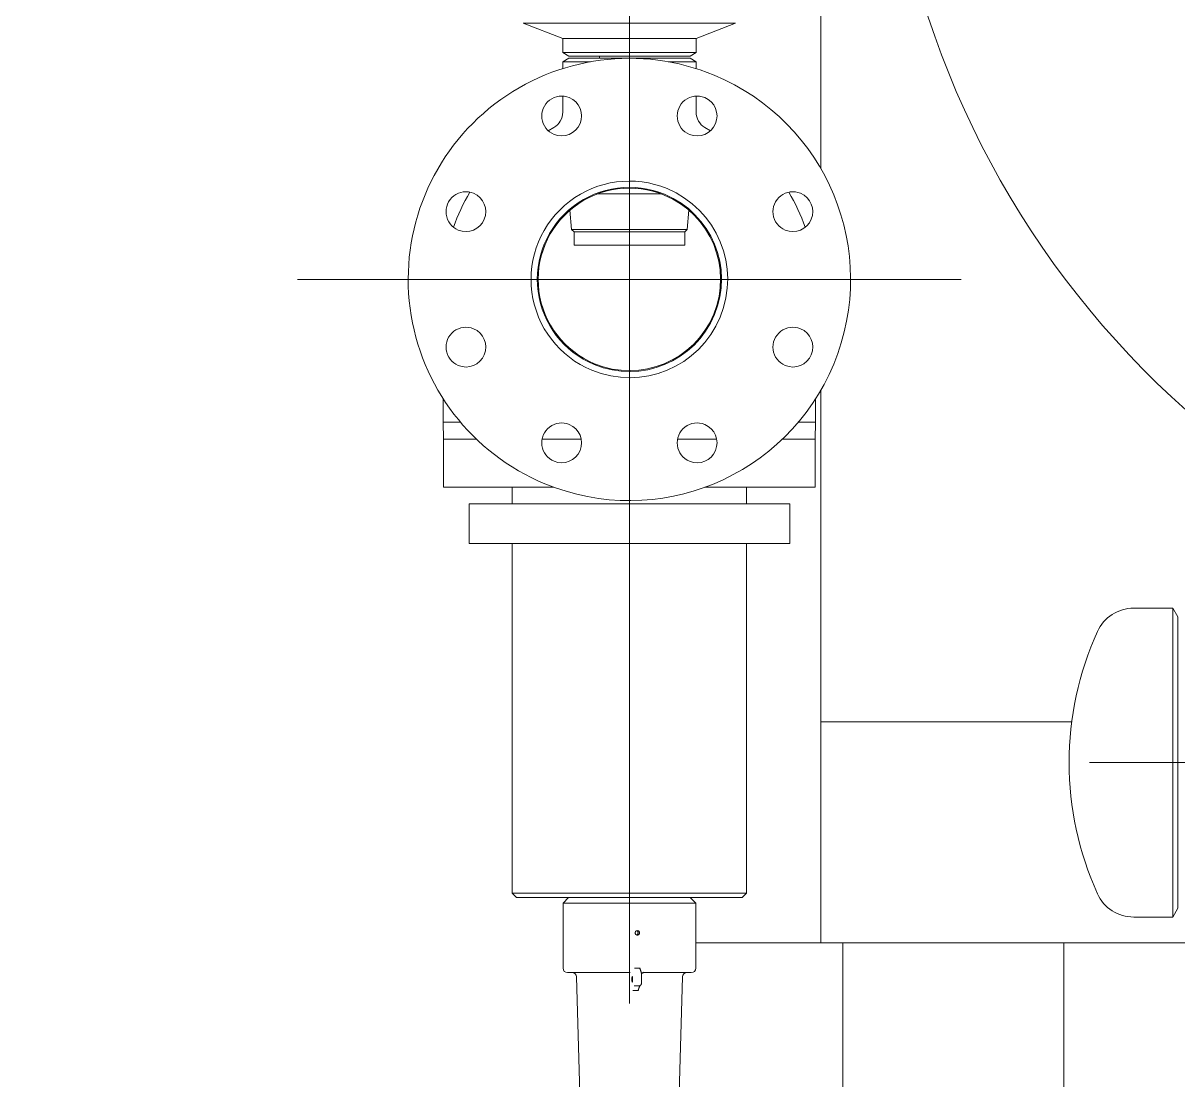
# Model space of a CAD drawing. Extents: x -965262 to 1142518, y -357520 to 71675.
# Drawn here: x -853222 to -852700, y -91497 to -91019 of the extents above; entities that cross this region are included whole.
import ezdxf

# ---------------------------------------------------------------- set-up
doc = ezdxf.new("R2010")
doc.units = 0
doc.header["$LTSCALE"] = 10
doc.layers.get('0').update_dxf_attribs({"linetype": 'CONTINUOUS', "lineweight": 30})
doc.layers.add('Оборудование', color=7, linetype='CONTINUOUS', lineweight=30)

msp = doc.modelspace()

# ---------------------------------------------------------------- hatches: boundary and pattern name
at = {"lineweight": 30, "true_color": 0x1b8828}
h = msp.add_hatch(color=106, dxfattribs=at)
h.dxf.hatch_style = 1
h.paths.add_polyline_path([(-851459.79, -90277.67), (-853359.79, -90277.67), (-853359.79, -94944.84), (-851459.79, -94944.84)])
h.paths.add_polyline_path([(-851559.79, -94844.84), (-853259.79, -94844.84), (-853259.79, -90344.85), (-851559.79, -90344.85)], flags=16)

# ---------------------------------------------------------------- linework, layer by layer
at = {"layer": 'Оборудование', "color": 7, "lineweight": 0}
for p, q in [((-852861.29, -90979.84, -2902.58), (-852861.29, -91084.66, -2902.58)), ((-852995.77, -91018.99, -2902.58), (-852995.78, -91018.93, -2902.58)), ((-852995.77, -91018.99, -2902.58), (-852981.72, -91018.99, -2902.58)), ((-852977.94, -91025.84, -2902.58), (-852995.77, -91018.99, -2902.58)), ((-852981.72, -91018.99, -2902.58), (-852899.81, -91018.99, -2902.58)), ((-852917.64, -91025.84, -2902.58), (-852899.81, -91018.99, -2902.58)), ((-852899.81, -91018.99, -2902.58), (-852899.8, -91018.93, -2902.58)), ((-852977.94, -91025.84, -2902.58), (-852969.11, -91025.84, -2902.58)), ((-852977.94, -91025.84, -2902.58), (-852977.94, -91032.28, -2902.58)), ((-852969.11, -91025.84, -2902.58), (-852917.64, -91025.84, -2902.58)), ((-852917.64, -91025.84, -2902.58), (-852917.64, -91032.28, -2902.58)), ((-852977.94, -91032.28, -2902.58), (-852969.11, -91032.28, -2902.58)), ((-852975.24, -91033.84, -2902.58), (-852977.94, -91032.28, -2902.58)), ((-852975.24, -91034.84, -2902.58), (-852977.94, -91036.4, -2902.58)), ((-852977.94, -91036.4, -2902.58), (-852971.15, -91036.4, -2902.58)), ((-852977.94, -91036.4, -2902.58), (-852977.94, -91039.49, -2902.58)), ((-852975.24, -91033.84, -2902.58), (-852967.2, -91033.84, -2902.58)), ((-852975.24, -91034.84, -2902.58), (-852969.06, -91034.84, -2902.58)), ((-852971.15, -91036.4, -2902.58), (-852965.38, -91036.4, -2902.58)), ((-852969.11, -91032.28, -2902.58), (-852917.64, -91032.28, -2902.58)), ((-852969.06, -91034.84, -2902.58), (-852920.34, -91034.84, -2902.58)), ((-852967.2, -91033.84, -2902.58), (-852920.34, -91033.84, -2902.58)), ((-852961.29, -91033.84, -2902.58), (-852961.29, -91034.84, -2902.58)), ((-852930.2, -91036.4, -2902.58), (-852917.64, -91036.4, -2902.58)), ((-852920.34, -91033.84, -2902.58), (-852917.64, -91032.28, -2902.58)), ((-852920.34, -91034.84, -2902.58), (-852917.64, -91036.4, -2902.58)), ((-852917.64, -91036.4, -2902.58), (-852917.64, -91039.49, -2902.58)), ((-852977.94, -91051.94, -2902.58), (-852977.94, -91059.22, -2902.58)), ((-852917.64, -91051.94, -2902.58), (-852917.64, -91059.22, -2902.58)), ((-852981.94, -91066.15, -2902.58), (-852984.45, -91067.6, -2902.58)), ((-852913.64, -91066.15, -2902.58), (-852911.13, -91067.6, -2902.58)), ((-852933.36, -91096.19, -2902.58), (-852962.22, -91096.19, -2902.58)), ((-852973.89, -91112.24, -2902.58), (-852974.65, -91103.53, -2902.58)), ((-852921.69, -91112.24, -2902.58), (-852920.93, -91103.53, -2902.58)), ((-852968.01, -91112.24, -2902.58), (-852973.89, -91112.24, -2902.58)), ((-852972.79, -91113.34, -2902.58), (-852973.89, -91112.24, -2902.58)), ((-852972.79, -91113.34, -2902.58), (-852967.16, -91113.34, -2902.58)), ((-852972.79, -91113.34, -2902.58), (-852972.79, -91119.34, -2902.58)), ((-852921.69, -91112.24, -2902.58), (-852968.01, -91112.24, -2902.58)), ((-852967.16, -91113.34, -2902.58), (-852922.79, -91113.34, -2902.58)), ((-852922.79, -91113.34, -2902.58), (-852921.69, -91112.24, -2902.58)), ((-852922.79, -91113.34, -2902.58), (-852922.79, -91119.34, -2902.58)), ((-852972.79, -91119.34, -2902.58), (-852967.16, -91119.34, -2902.58)), ((-852967.16, -91119.34, -2902.58), (-852922.79, -91119.34, -2902.58)), ((-852861.29, -91185.02, -2902.58), (-852861.29, -91434.84, -2902.58)), ((-853031.94, -91188.86, -2902.58), (-853031.94, -91199.39, -2902.58)), ((-852863.64, -91188.86, -2902.58), (-852863.64, -91199.39, -2902.58)), ((-853031.94, -91199.39, -2902.58), (-853030.49, -91199.39, -2902.58)), ((-853031.79, -91207.01, -2902.58), (-853031.94, -91199.39, -2902.58)), ((-853031.94, -91199.39, -2902.58), (-853031.93, -91199.39, -2902.58)), ((-853031.93, -91199.39, -2902.58), (-853031.89, -91199.39, -2902.58)), ((-853031.89, -91199.39, -2902.58), (-853031.82, -91199.39, -2902.58)), ((-853031.82, -91199.39, -2902.58), (-853031.72, -91199.39, -2902.58)), ((-853031.72, -91199.39, -2902.58), (-853031.6, -91199.39, -2902.58)), ((-853031.6, -91199.39, -2902.58), (-853031.45, -91199.39, -2902.58)), ((-853031.45, -91199.39, -2902.58), (-853031.27, -91199.39, -2902.58)), ((-853031.27, -91199.39, -2902.58), (-853031.07, -91199.39, -2902.58)), ((-853031.07, -91199.39, -2902.58), (-853030.84, -91199.39, -2902.58)), ((-853030.84, -91199.39, -2902.58), (-853030.58, -91199.39, -2902.58)), ((-853030.58, -91199.39, -2902.58), (-853030.3, -91199.39, -2902.58)), ((-853030.3, -91199.39, -2902.58), (-853029.98, -91199.39, -2902.58)), ((-853029.98, -91199.39, -2902.58), (-853029.64, -91199.39, -2902.58)), ((-853029.64, -91199.39, -2902.58), (-853029.28, -91199.39, -2902.58)), ((-853029.28, -91199.39, -2902.58), (-853028.88, -91199.39, -2902.58)), ((-853028.88, -91199.39, -2902.58), (-853028.46, -91199.39, -2902.58)), ((-853028.46, -91199.39, -2902.58), (-853028.01, -91199.39, -2902.58)), ((-853028.01, -91199.39, -2902.58), (-853027.54, -91199.39, -2902.58)), ((-853027.54, -91199.39, -2902.58), (-853027.04, -91199.39, -2902.58)), ((-853027.04, -91199.39, -2902.58), (-853026.51, -91199.39, -2902.58)), ((-853026.59, -91199.39, -2902.58), (-853024.27, -91199.39, -2902.58)), ((-853026.51, -91199.39, -2902.58), (-853025.96, -91199.39, -2902.58)), ((-853025.96, -91199.39, -2902.58), (-853025.39, -91199.39, -2902.58)), ((-853025.39, -91199.39, -2902.58), (-853024.79, -91199.39, -2902.58)), ((-853024.79, -91199.39, -2902.58), (-853024.16, -91199.39, -2902.58)), ((-852871.42, -91199.39, -2902.58), (-852863.64, -91199.39, -2902.58)), ((-852871.42, -91199.39, -2902.58), (-852870.79, -91199.39, -2902.58)), ((-852870.79, -91199.39, -2902.58), (-852870.19, -91199.39, -2902.58)), ((-852870.19, -91199.39, -2902.58), (-852869.62, -91199.39, -2902.58)), ((-852869.62, -91199.39, -2902.58), (-852869.07, -91199.39, -2902.58)), ((-852869.07, -91199.39, -2902.58), (-852868.55, -91199.39, -2902.58)), ((-852868.55, -91199.39, -2902.58), (-852868.05, -91199.39, -2902.58)), ((-852868.05, -91199.39, -2902.58), (-852867.58, -91199.39, -2902.58)), ((-852867.58, -91199.39, -2902.58), (-852867.13, -91199.39, -2902.58)), ((-852867.13, -91199.39, -2902.58), (-852866.72, -91199.39, -2902.58)), ((-852866.72, -91199.39, -2902.58), (-852866.32, -91199.39, -2902.58)), ((-852866.32, -91199.39, -2902.58), (-852865.96, -91199.39, -2902.58)), ((-852865.96, -91199.39, -2902.58), (-852865.62, -91199.39, -2902.58)), ((-852865.62, -91199.39, -2902.58), (-852865.3, -91199.39, -2902.58)), ((-852865.3, -91199.39, -2902.58), (-852865.01, -91199.39, -2902.58)), ((-852865.01, -91199.39, -2902.58), (-852864.75, -91199.39, -2902.58)), ((-852864.75, -91199.39, -2902.58), (-852864.52, -91199.39, -2902.58)), ((-852864.52, -91199.39, -2902.58), (-852864.31, -91199.39, -2902.58)), ((-852864.31, -91199.39, -2902.58), (-852864.13, -91199.39, -2902.58)), ((-852864.13, -91199.39, -2902.58), (-852863.98, -91199.39, -2902.58)), ((-852863.98, -91199.39, -2902.58), (-852863.86, -91199.39, -2902.58)), ((-852863.86, -91199.39, -2902.58), (-852863.76, -91199.39, -2902.58)), ((-852863.64, -91199.39, -2902.58), (-852863.79, -91207.01, -2902.58)), ((-852863.76, -91199.39, -2902.58), (-852863.7, -91199.39, -2902.58)), ((-852863.7, -91199.39, -2902.58), (-852863.65, -91199.39, -2902.58)), ((-852863.65, -91199.39, -2902.58), (-852863.64, -91199.39, -2902.58)), ((-853031.79, -91207.01, -2902.58), (-853017.01, -91207.01, -2902.58)), ((-853031.79, -91207.01, -2902.58), (-853031.79, -91228.84, -2902.58)), ((-853031.76, -91207.01, -2902.58), (-853031.79, -91207.01, -2902.58)), ((-853031.69, -91207.01, -2902.58), (-853031.76, -91207.01, -2902.58)), ((-853031.55, -91207.01, -2902.58), (-853031.69, -91207.01, -2902.58)), ((-853031.37, -91207.01, -2902.58), (-853031.55, -91207.01, -2902.58)), ((-853031.13, -91207.01, -2902.58), (-853031.37, -91207.01, -2902.58)), ((-853030.84, -91207.01, -2902.58), (-853031.13, -91207.01, -2902.58)), ((-853030.49, -91207.01, -2902.58), (-853030.84, -91207.01, -2902.58)), ((-853030.1, -91207.01, -2902.58), (-853030.49, -91207.01, -2902.58)), ((-853029.65, -91207.01, -2902.58), (-853030.1, -91207.01, -2902.58)), ((-853029.15, -91207.01, -2902.58), (-853029.65, -91207.01, -2902.58)), ((-853028.61, -91207.01, -2902.58), (-853029.15, -91207.01, -2902.58)), ((-853028.01, -91207.01, -2902.58), (-853028.61, -91207.01, -2902.58)), ((-853027.36, -91207.01, -2902.58), (-853028.01, -91207.01, -2902.58)), ((-853026.67, -91207.01, -2902.58), (-853027.36, -91207.01, -2902.58)), ((-853025.92, -91207.01, -2902.58), (-853026.67, -91207.01, -2902.58)), ((-853025.12, -91207.01, -2902.58), (-853025.92, -91207.01, -2902.58)), ((-853024.27, -91207.01, -2902.58), (-853025.12, -91207.01, -2902.58)), ((-853023.37, -91207.01, -2902.58), (-853024.27, -91207.01, -2902.58)), ((-853022.43, -91207.01, -2902.58), (-853023.37, -91207.01, -2902.58)), ((-853021.43, -91207.01, -2902.58), (-853022.43, -91207.01, -2902.58)), ((-853020.39, -91207.01, -2902.58), (-853021.43, -91207.01, -2902.58)), ((-853019.3, -91207.01, -2902.58), (-853020.39, -91207.01, -2902.58)), ((-853018.17, -91207.01, -2902.58), (-853019.3, -91207.01, -2902.58)), ((-853017.01, -91207.01, -2902.58), (-853018.17, -91207.01, -2902.58)), ((-852986.54, -91207.01, -2902.58), (-852987.24, -91207.01, -2902.58)), ((-852985.83, -91207.01, -2902.58), (-852986.54, -91207.01, -2902.58)), ((-852985.12, -91207.01, -2902.58), (-852985.83, -91207.01, -2902.58)), ((-852984.41, -91207.01, -2902.58), (-852985.12, -91207.01, -2902.58)), ((-852983.69, -91207.01, -2902.58), (-852984.41, -91207.01, -2902.58)), ((-852982.97, -91207.01, -2902.58), (-852983.69, -91207.01, -2902.58)), ((-852982.24, -91207.01, -2902.58), (-852982.97, -91207.01, -2902.58)), ((-852982.53, -91207.01, -2902.58), (-852977.3, -91207.01, -2902.58)), ((-852981.51, -91207.01, -2902.58), (-852982.24, -91207.01, -2902.58)), ((-852980.78, -91207.01, -2902.58), (-852981.51, -91207.01, -2902.58)), ((-852980.05, -91207.01, -2902.58), (-852980.78, -91207.01, -2902.58)), ((-852979.31, -91207.01, -2902.58), (-852980.05, -91207.01, -2902.58)), ((-852978.57, -91207.01, -2902.58), (-852979.31, -91207.01, -2902.58)), ((-852977.83, -91207.01, -2902.58), (-852978.57, -91207.01, -2902.58)), ((-852977.09, -91207.01, -2902.58), (-852977.83, -91207.01, -2902.58)), ((-852976.35, -91207.01, -2902.58), (-852977.09, -91207.01, -2902.58)), ((-852975.6, -91207.01, -2902.58), (-852976.35, -91207.01, -2902.58)), ((-852974.86, -91207.01, -2902.58), (-852975.6, -91207.01, -2902.58)), ((-852974.11, -91207.01, -2902.58), (-852974.86, -91207.01, -2902.58)), ((-852973.36, -91207.01, -2902.58), (-852974.11, -91207.01, -2902.58)), ((-852972.6, -91207.01, -2902.58), (-852973.36, -91207.01, -2902.58)), ((-852971.85, -91207.01, -2902.58), (-852972.6, -91207.01, -2902.58)), ((-852971.09, -91207.01, -2902.58), (-852971.85, -91207.01, -2902.58)), ((-852970.33, -91207.01, -2902.58), (-852971.09, -91207.01, -2902.58)), ((-852969.57, -91207.01, -2902.58), (-852970.33, -91207.01, -2902.58)), ((-852925.24, -91207.01, -2902.58), (-852926.01, -91207.01, -2902.58)), ((-852924.47, -91207.01, -2902.58), (-852925.24, -91207.01, -2902.58)), ((-852923.7, -91207.01, -2902.58), (-852924.47, -91207.01, -2902.58)), ((-852922.94, -91207.01, -2902.58), (-852923.7, -91207.01, -2902.58)), ((-852922.18, -91207.01, -2902.58), (-852922.94, -91207.01, -2902.58)), ((-852921.42, -91207.01, -2902.58), (-852922.18, -91207.01, -2902.58)), ((-852920.67, -91207.01, -2902.58), (-852921.42, -91207.01, -2902.58)), ((-852919.92, -91207.01, -2902.58), (-852920.67, -91207.01, -2902.58)), ((-852919.17, -91207.01, -2902.58), (-852919.92, -91207.01, -2902.58)), ((-852918.43, -91207.01, -2902.58), (-852919.17, -91207.01, -2902.58)), ((-852917.69, -91207.01, -2902.58), (-852918.43, -91207.01, -2902.58)), ((-852918.28, -91207.01, -2902.58), (-852913.05, -91207.01, -2902.58)), ((-852916.95, -91207.01, -2902.58), (-852917.69, -91207.01, -2902.58)), ((-852916.22, -91207.01, -2902.58), (-852916.95, -91207.01, -2902.58)), ((-852915.49, -91207.01, -2902.58), (-852916.22, -91207.01, -2902.58)), ((-852914.76, -91207.01, -2902.58), (-852915.49, -91207.01, -2902.58)), ((-852914.03, -91207.01, -2902.58), (-852914.76, -91207.01, -2902.58)), ((-852913.31, -91207.01, -2902.58), (-852914.03, -91207.01, -2902.58)), ((-852912.59, -91207.01, -2902.58), (-852913.31, -91207.01, -2902.58)), ((-852911.88, -91207.01, -2902.58), (-852912.59, -91207.01, -2902.58)), ((-852911.16, -91207.01, -2902.58), (-852911.88, -91207.01, -2902.58)), ((-852910.45, -91207.01, -2902.58), (-852911.16, -91207.01, -2902.58)), ((-852909.75, -91207.01, -2902.58), (-852910.45, -91207.01, -2902.58)), ((-852909.04, -91207.01, -2902.58), (-852909.75, -91207.01, -2902.58)), ((-852908.34, -91207.01, -2902.58), (-852909.04, -91207.01, -2902.58)), ((-852878.58, -91207.01, -2902.58), (-852878.42, -91207.01, -2902.58)), ((-852877.4, -91207.01, -2902.58), (-852878.57, -91207.01, -2902.58)), ((-852876.27, -91207.01, -2902.58), (-852877.4, -91207.01, -2902.58)), ((-852875.19, -91207.01, -2902.58), (-852876.27, -91207.01, -2902.58)), ((-852874.15, -91207.01, -2902.58), (-852875.19, -91207.01, -2902.58)), ((-852873.16, -91207.01, -2902.58), (-852874.15, -91207.01, -2902.58)), ((-852872.22, -91207.01, -2902.58), (-852873.16, -91207.01, -2902.58)), ((-852871.33, -91207.01, -2902.58), (-852872.22, -91207.01, -2902.58)), ((-852871.6, -91207.01, -2902.58), (-852869.15, -91207.01, -2902.58)), ((-852870.48, -91207.01, -2902.58), (-852871.33, -91207.01, -2902.58)), ((-852869.68, -91207.01, -2902.58), (-852870.48, -91207.01, -2902.58)), ((-852868.93, -91207.01, -2902.58), (-852869.68, -91207.01, -2902.58)), ((-852868.23, -91207.01, -2902.58), (-852868.93, -91207.01, -2902.58)), ((-852867.57, -91207.01, -2902.58), (-852868.23, -91207.01, -2902.58)), ((-852866.97, -91207.01, -2902.58), (-852867.57, -91207.01, -2902.58)), ((-852866.41, -91207.01, -2902.58), (-852866.97, -91207.01, -2902.58)), ((-852865.92, -91207.01, -2902.58), (-852866.41, -91207.01, -2902.58)), ((-852865.47, -91207.01, -2902.58), (-852865.92, -91207.01, -2902.58)), ((-852865.08, -91207.01, -2902.58), (-852865.47, -91207.01, -2902.58)), ((-852865.24, -91207.01, -2902.58), (-852863.79, -91207.01, -2902.58)), ((-852864.74, -91207.01, -2902.58), (-852865.08, -91207.01, -2902.58)), ((-852864.45, -91207.01, -2902.58), (-852864.74, -91207.01, -2902.58)), ((-852864.21, -91207.01, -2902.58), (-852864.45, -91207.01, -2902.58)), ((-852864.03, -91207.01, -2902.58), (-852864.21, -91207.01, -2902.58)), ((-852863.9, -91207.01, -2902.58), (-852864.03, -91207.01, -2902.58)), ((-852863.82, -91207.01, -2902.58), (-852863.9, -91207.01, -2902.58)), ((-852863.79, -91207.01, -2902.58), (-852863.82, -91207.01, -2902.58)), ((-852863.79, -91207.01, -2902.58), (-852863.79, -91228.84, -2902.58)), ((-853031.79, -91228.84, -2902.58), (-852981.91, -91228.84, -2902.58)), ((-853000.79, -91236.34, -2902.58), (-853000.79, -91228.84, -2902.58)), ((-852913.67, -91228.84, -2902.58), (-852863.79, -91228.84, -2902.58)), ((-852894.79, -91236.34, -2902.58), (-852894.79, -91228.84, -2902.58)), ((-852947.79, -91236.34, -2902.58), (-853020.29, -91236.34, -2902.58)), ((-853020.29, -91254.34, -2902.58), (-853020.29, -91236.34, -2902.58)), ((-852875.29, -91236.34, -2902.58), (-852947.79, -91236.34, -2902.58)), ((-852875.29, -91254.34, -2902.58), (-852875.29, -91236.34, -2902.58)), ((-852947.79, -91254.34, -2902.58), (-853020.29, -91254.34, -2902.58)), ((-853000.79, -91412.34, -2902.58), (-853000.79, -91254.34, -2902.58)), ((-852875.29, -91254.34, -2902.58), (-852947.79, -91254.34, -2902.58)), ((-852894.79, -91412.34, -2902.58), (-852894.79, -91254.34, -2902.58)), ((-852719.79, -91283.49, -2902.58), (-852702.1, -91283.49, -2902.58)), ((-852702.1, -91423.19, -2902.58), (-852702.1, -91283.49, -2902.58)), ((-852699.79, -91287.49, -2902.58), (-852702.1, -91283.49, -2902.58)), ((-852699.79, -91419.19, -2902.58), (-852699.79, -91287.49, -2902.58)), ((-852861.29, -91334.84, -2902.58), (-852747.79, -91334.84, -2902.58)), ((-852861.29, -91334.84, -2902.58), (-852861.29, -91434.84, -2902.58)), ((-852948.71, -91412.34, -2902.58), (-853000.79, -91412.34, -2902.58)), ((-852998.79, -91414.34, -2902.58), (-853000.79, -91412.34, -2902.58)), ((-852894.79, -91412.34, -2902.58), (-852948.71, -91412.34, -2902.58)), ((-852896.79, -91414.34, -2902.58), (-852894.79, -91412.34, -2902.58)), ((-852948.68, -91414.34, -2902.58), (-852998.79, -91414.34, -2902.58)), ((-852975.29, -91414.34, -2902.58), (-852977.79, -91416.84, -2902.58)), ((-852977.79, -91416.84, -2902.58), (-852977.57, -91416.84, -2902.58)), ((-852977.79, -91446.34, -2902.58), (-852977.79, -91416.84, -2902.58)), ((-852977.57, -91416.84, -2902.58), (-852917.79, -91416.84, -2902.58)), ((-852896.79, -91414.34, -2902.58), (-852948.68, -91414.34, -2902.58)), ((-852920.29, -91414.34, -2902.58), (-852917.79, -91416.84, -2902.58)), ((-852917.79, -91446.34, -2902.58), (-852917.79, -91416.84, -2902.58)), ((-852719.79, -91423.19, -2902.58), (-852702.1, -91423.19, -2902.58)), ((-852699.79, -91419.19, -2902.58), (-852702.1, -91423.19, -2902.58)), ((-852945.18, -91430.34, -2902.58), (-852945.17, -91430.21, -2902.58)), ((-852945.17, -91430.47, -2902.58), (-852945.18, -91430.34, -2902.58)), ((-852945.17, -91430.21, -2902.58), (-852945.15, -91430.08, -2902.58)), ((-852945.15, -91430.6, -2902.58), (-852945.17, -91430.47, -2902.58)), ((-852945.15, -91430.08, -2902.58), (-852945.1, -91429.96, -2902.58)), ((-852945.1, -91430.72, -2902.58), (-852945.15, -91430.6, -2902.58)), ((-852945.1, -91429.96, -2902.58), (-852945.05, -91429.84, -2902.58)), ((-852945.05, -91430.84, -2902.58), (-852945.1, -91430.72, -2902.58)), ((-852945.05, -91429.84, -2902.58), (-852944.97, -91429.73, -2902.58)), ((-852944.97, -91430.95, -2902.58), (-852945.05, -91430.84, -2902.58)), ((-852944.97, -91429.73, -2902.58), (-852944.89, -91429.63, -2902.58)), ((-852944.89, -91431.04, -2902.58), (-852944.97, -91430.95, -2902.58)), ((-852944.89, -91429.63, -2902.58), (-852944.79, -91429.54, -2902.58)), ((-852944.79, -91431.13, -2902.58), (-852944.89, -91431.04, -2902.58)), ((-852944.79, -91429.54, -2902.58), (-852944.68, -91429.47, -2902.58)), ((-852944.68, -91431.2, -2902.58), (-852944.79, -91431.13, -2902.58)), ((-852944.68, -91429.47, -2902.58), (-852944.56, -91429.41, -2902.58)), ((-852944.57, -91431.26, -2902.58), (-852944.68, -91431.2, -2902.58)), ((-852944.44, -91431.3, -2902.58), (-852944.57, -91431.26, -2902.58)), ((-852944.56, -91429.41, -2902.58), (-852944.44, -91429.37, -2902.58)), ((-852944.52, -91429.39, -2902.58), (-852944.42, -91429.43, -2902.58)), ((-852944.42, -91431.24, -2902.58), (-852944.52, -91431.28, -2902.58)), ((-852944.44, -91429.37, -2902.58), (-852944.31, -91429.35, -2902.58)), ((-852944.31, -91431.33, -2902.58), (-852944.44, -91431.3, -2902.58)), ((-852944.42, -91429.43, -2902.58), (-852944.33, -91429.48, -2902.58)), ((-852944.33, -91431.19, -2902.58), (-852944.42, -91431.24, -2902.58)), ((-852944.33, -91429.48, -2902.58), (-852944.25, -91429.54, -2902.58)), ((-852944.25, -91431.14, -2902.58), (-852944.33, -91431.19, -2902.58)), ((-852944.31, -91429.35, -2902.58), (-852944.18, -91429.34, -2902.58)), ((-852944.18, -91431.34, -2902.58), (-852944.31, -91431.33, -2902.58)), ((-852944.25, -91429.54, -2902.58), (-852944.17, -91429.61, -2902.58)), ((-852944.17, -91431.07, -2902.58), (-852944.25, -91431.14, -2902.58)), ((-852944.18, -91429.34, -2902.58), (-852944.06, -91429.35, -2902.58)), ((-852944.05, -91431.33, -2902.58), (-852944.18, -91431.34, -2902.58)), ((-852944.17, -91429.61, -2902.58), (-852944.1, -91429.68, -2902.58)), ((-852944.1, -91431, -2902.58), (-852944.17, -91431.07, -2902.58)), ((-852944.1, -91429.68, -2902.58), (-852944.04, -91429.76, -2902.58)), ((-852944.04, -91430.92, -2902.58), (-852944.1, -91431, -2902.58)), ((-852944.06, -91429.35, -2902.58), (-852943.93, -91429.37, -2902.58)), ((-852943.93, -91431.3, -2902.58), (-852944.05, -91431.33, -2902.58)), ((-852944.04, -91429.76, -2902.58), (-852943.98, -91429.85, -2902.58)), ((-852943.98, -91430.83, -2902.58), (-852944.04, -91430.92, -2902.58)), ((-852943.98, -91429.85, -2902.58), (-852943.94, -91429.94, -2902.58)), ((-852943.94, -91430.74, -2902.58), (-852943.98, -91430.83, -2902.58)), ((-852943.94, -91429.94, -2902.58), (-852943.9, -91430.03, -2902.58)), ((-852943.9, -91430.64, -2902.58), (-852943.94, -91430.74, -2902.58)), ((-852943.93, -91429.37, -2902.58), (-852943.81, -91429.41, -2902.58)), ((-852943.8, -91431.26, -2902.58), (-852943.93, -91431.3, -2902.58)), ((-852943.9, -91430.03, -2902.58), (-852943.88, -91430.13, -2902.58)), ((-852943.88, -91430.54, -2902.58), (-852943.9, -91430.64, -2902.58)), ((-852943.88, -91430.13, -2902.58), (-852943.86, -91430.24, -2902.58)), ((-852943.86, -91430.44, -2902.58), (-852943.88, -91430.54, -2902.58)), ((-852943.86, -91430.24, -2902.58), (-852943.86, -91430.34, -2902.58)), ((-852943.86, -91430.34, -2902.58), (-852943.86, -91430.44, -2902.58)), ((-852943.81, -91429.41, -2902.58), (-852943.69, -91429.47, -2902.58)), ((-852943.69, -91431.2, -2902.58), (-852943.8, -91431.26, -2902.58)), ((-852943.69, -91429.47, -2902.58), (-852943.58, -91429.54, -2902.58)), ((-852943.58, -91431.13, -2902.58), (-852943.69, -91431.2, -2902.58)), ((-852943.58, -91429.54, -2902.58), (-852943.48, -91429.63, -2902.58)), ((-852943.48, -91431.04, -2902.58), (-852943.58, -91431.13, -2902.58)), ((-852943.48, -91429.63, -2902.58), (-852943.4, -91429.73, -2902.58)), ((-852943.4, -91430.95, -2902.58), (-852943.48, -91431.04, -2902.58)), ((-852943.4, -91429.73, -2902.58), (-852943.33, -91429.84, -2902.58)), ((-852943.33, -91430.84, -2902.58), (-852943.4, -91430.95, -2902.58)), ((-852943.33, -91429.84, -2902.58), (-852943.27, -91429.95, -2902.58)), ((-852943.27, -91430.72, -2902.58), (-852943.33, -91430.84, -2902.58)), ((-852943.27, -91429.95, -2902.58), (-852943.23, -91430.08, -2902.58)), ((-852943.23, -91430.6, -2902.58), (-852943.27, -91430.72, -2902.58)), ((-852943.23, -91430.08, -2902.58), (-852943.2, -91430.21, -2902.58)), ((-852943.2, -91430.47, -2902.58), (-852943.23, -91430.6, -2902.58)), ((-852943.2, -91430.21, -2902.58), (-852943.19, -91430.34, -2902.58)), ((-852943.19, -91430.34, -2902.58), (-852943.2, -91430.47, -2902.58)), ((-852917.79, -91434.84, -2902.58), (-852861.29, -91434.84, -2902.58)), ((-852861.29, -91434.84, -2902.58), (-852620.29, -91434.84, -2902.58)), ((-852751.29, -91434.84, -2902.58), (-852851.29, -91434.84, -2902.58)), ((-852851.29, -91508.42, -2902.58), (-852851.29, -91434.84, -2902.58)), ((-852751.29, -91617.34, -2902.58), (-852751.29, -91434.84, -2902.58)), ((-852975.79, -91448.34, -2902.58), (-852975.59, -91448.34, -2902.58)), ((-852975.59, -91448.34, -2902.58), (-852947.42, -91448.34, -2902.58)), ((-852945.47, -91446.34, -2902.58), (-852945.35, -91446.34, -2902.58)), ((-852945.18, -91446.34, -2902.58), (-852945.35, -91446.34, -2902.58)), ((-852945.18, -91446.34, -2902.58), (-852944.18, -91446.34, -2902.58)), ((-852944.18, -91446.34, -2902.58), (-852943.19, -91446.34, -2902.58)), ((-852943.03, -91446.34, -2902.58), (-852943.19, -91446.34, -2902.58)), ((-852943.03, -91446.34, -2902.58), (-852942.9, -91446.34, -2902.58)), ((-852943.02, -91446.46, -2902.58), (-852943.03, -91446.34, -2902.58)), ((-852942.99, -91446.58, -2902.58), (-852943.02, -91446.46, -2902.58)), ((-852942.96, -91446.7, -2902.58), (-852942.99, -91446.58, -2902.58)), ((-852942.92, -91446.82, -2902.58), (-852942.96, -91446.7, -2902.58)), ((-852942.88, -91446.94, -2902.58), (-852942.92, -91446.82, -2902.58)), ((-852942.84, -91447.05, -2902.58), (-852942.88, -91446.94, -2902.58)), ((-852942.8, -91447.17, -2902.58), (-852942.84, -91447.05, -2902.58)), ((-852942.76, -91447.28, -2902.58), (-852942.8, -91447.17, -2902.58)), ((-852942.72, -91447.4, -2902.58), (-852942.76, -91447.28, -2902.58)), ((-852942.68, -91447.51, -2902.58), (-852942.72, -91447.4, -2902.58)), ((-852942.64, -91447.62, -2902.58), (-852942.68, -91447.51, -2902.58)), ((-852942.6, -91447.73, -2902.58), (-852942.64, -91447.62, -2902.58)), ((-852942.57, -91447.85, -2902.58), (-852942.6, -91447.73, -2902.58)), ((-852942.53, -91447.96, -2902.58), (-852942.57, -91447.85, -2902.58)), ((-852942.5, -91448.07, -2902.58), (-852942.53, -91447.96, -2902.58)), ((-852942.47, -91448.18, -2902.58), (-852942.5, -91448.07, -2902.58)), ((-852942.44, -91448.29, -2902.58), (-852942.47, -91448.18, -2902.58)), ((-852942.41, -91448.39, -2902.58), (-852942.44, -91448.29, -2902.58)), ((-852942.38, -91448.5, -2902.58), (-852942.41, -91448.39, -2902.58)), ((-852942.36, -91448.61, -2902.58), (-852942.38, -91448.5, -2902.58)), ((-852942.34, -91448.71, -2902.58), (-852942.36, -91448.61, -2902.58)), ((-852942.33, -91448.81, -2902.58), (-852942.34, -91448.71, -2902.58)), ((-852942.32, -91448.9, -2902.58), (-852942.33, -91448.81, -2902.58)), ((-852942.31, -91449, -2902.58), (-852942.32, -91448.9, -2902.58)), ((-852942.29, -91448.83, -2902.58), (-852942.31, -91448.92, -2902.58)), ((-852942.31, -91448.92, -2902.58), (-852942.31, -91449, -2902.58)), ((-852942.31, -91449, -2902.58), (-852942.31, -91452.34, -2902.58)), ((-852942.27, -91448.8, -2902.58), (-852942.29, -91448.84, -2902.58)), ((-852942.23, -91448.74, -2902.58), (-852942.27, -91448.8, -2902.58)), ((-852942.16, -91448.65, -2902.58), (-852942.23, -91448.74, -2902.58)), ((-852942.06, -91448.55, -2902.58), (-852942.16, -91448.65, -2902.58)), ((-852941.94, -91448.46, -2902.58), (-852942.06, -91448.55, -2902.58)), ((-852941.79, -91448.39, -2902.58), (-852941.94, -91448.46, -2902.58)), ((-852941.63, -91448.35, -2902.58), (-852941.79, -91448.39, -2902.58)), ((-852941.47, -91448.34, -2902.58), (-852941.63, -91448.35, -2902.58)), ((-852941.47, -91448.34, -2902.58), (-852919.79, -91448.34, -2902.58)), ((-852969.85, -91517.39, -2902.58), (-852971.74, -91450.28, -2902.58)), ((-852945.42, -91454.34, -2902.58), (-852945.69, -91454.34, -2902.58)), ((-852945.42, -91454.34, -2902.58), (-852943.43, -91454.34, -2902.58)), ((-852943.23, -91454.32, -2902.58), (-852943.43, -91454.34, -2902.58)), ((-852943.05, -91454.26, -2902.58), (-852943.23, -91454.32, -2902.58)), ((-852943.22, -91454.74, -2902.58), (-852943.18, -91454.66, -2902.58)), ((-852943.18, -91454.66, -2902.58), (-852943.14, -91454.57, -2902.58)), ((-852943.14, -91454.57, -2902.58), (-852943.11, -91454.49, -2902.58)), ((-852943.11, -91454.49, -2902.58), (-852943.07, -91454.41, -2902.58)), ((-852943.07, -91454.41, -2902.58), (-852943.04, -91454.33, -2902.58)), ((-852942.9, -91454.19, -2902.58), (-852943.05, -91454.26, -2902.58)), ((-852943.04, -91454.33, -2902.58), (-852943, -91454.24, -2902.58)), ((-852942.79, -91454.11, -2902.58), (-852942.9, -91454.19, -2902.58)), ((-852942.7, -91454.03, -2902.58), (-852942.79, -91454.11, -2902.58)), ((-852942.64, -91453.96, -2902.58), (-852942.7, -91454.03, -2902.58)), ((-852942.55, -91453.84, -2902.58), (-852942.64, -91453.96, -2902.58)), ((-852942.5, -91453.74, -2902.58), (-852942.55, -91453.84, -2902.58)), ((-852942.47, -91453.66, -2902.58), (-852942.5, -91453.74, -2902.58)), ((-852942.42, -91453.54, -2902.58), (-852942.47, -91453.66, -2902.58)), ((-852942.38, -91453.35, -2902.58), (-852942.42, -91453.54, -2902.58)), ((-852942.35, -91453.16, -2902.58), (-852942.38, -91453.35, -2902.58)), ((-852942.34, -91452.97, -2902.58), (-852942.35, -91453.16, -2902.58)), ((-852942.32, -91452.77, -2902.58), (-852942.34, -91452.97, -2902.58)), ((-852942.31, -91452.56, -2902.58), (-852942.32, -91452.77, -2902.58)), ((-852942.31, -91452.34, -2902.58), (-852942.31, -91452.56, -2902.58)), ((-852925.74, -91517.39, -2902.58), (-852923.85, -91450.28, -2902.58)), ((-852946.12, -91456.34, -2902.58), (-852946.27, -91456.34, -2902.58)), ((-852946.12, -91456.34, -2902.58), (-852945.93, -91456.34, -2902.58)), ((-852945.93, -91456.34, -2902.58), (-852944.93, -91456.34, -2902.58)), ((-852944.93, -91456.34, -2902.58), (-852943.94, -91456.34, -2902.58)), ((-852943.94, -91456.34, -2902.58), (-852943.75, -91456.34, -2902.58)), ((-852943.75, -91456.24, -2902.58), (-852943.74, -91456.14, -2902.58)), ((-852943.75, -91456.34, -2902.58), (-852943.75, -91456.24, -2902.58)), ((-852943.6, -91456.34, -2902.58), (-852943.75, -91456.34, -2902.58)), ((-852943.74, -91456.14, -2902.58), (-852943.72, -91456.05, -2902.58)), ((-852943.72, -91456.05, -2902.58), (-852943.7, -91455.95, -2902.58)), ((-852943.7, -91455.95, -2902.58), (-852943.68, -91455.86, -2902.58)), ((-852943.68, -91455.86, -2902.58), (-852943.65, -91455.77, -2902.58)), ((-852943.65, -91455.77, -2902.58), (-852943.62, -91455.68, -2902.58)), ((-852943.62, -91455.68, -2902.58), (-852943.59, -91455.59, -2902.58)), ((-852943.59, -91455.59, -2902.58), (-852943.56, -91455.5, -2902.58)), ((-852943.56, -91455.5, -2902.58), (-852943.52, -91455.41, -2902.58)), ((-852943.52, -91455.41, -2902.58), (-852943.49, -91455.33, -2902.58)), ((-852943.49, -91455.33, -2902.58), (-852943.45, -91455.24, -2902.58)), ((-852943.45, -91455.24, -2902.58), (-852943.41, -91455.15, -2902.58)), ((-852943.41, -91455.15, -2902.58), (-852943.37, -91455.07, -2902.58)), ((-852943.37, -91455.07, -2902.58), (-852943.34, -91454.99, -2902.58)), ((-852943.34, -91454.99, -2902.58), (-852943.3, -91454.9, -2902.58)), ((-852943.3, -91454.9, -2902.58), (-852943.26, -91454.82, -2902.58)), ((-852943.26, -91454.82, -2902.58), (-852943.22, -91454.74, -2902.58))]:
    msp.add_line(p, q, dxfattribs=at)
at = {"layer": 'Оборудование', "color": 7, "linetype": 'Continuous', "lineweight": 0}
for p, q in [((-852947.79, -90984.84, -2902.58), (-852947.79, -91184.84, -2902.58)), ((-852947.79, -91084.84, -2902.58), (-852947.79, -91284.84, -2902.58)), ((-853097.79, -91134.84, -2902.58), (-852897.79, -91134.84, -2902.58)), ((-852997.79, -91134.84, -2902.58), (-852797.79, -91134.84, -2902.58)), ((-852947.79, -91462.34, -2902.58), (-852947.79, -91194.54, -2902.58)), ((-852426.57, -91353.34, -2902.58), (-852739.79, -91353.34, -2902.58))]:
    msp.add_line(p, q, dxfattribs=at)
at = {"layer": 'Оборудование', "color": 7, "lineweight": 0}
for centre, radius, start, end in [((-852426.29, -90889.84, -2902.58), 406.5, 285.6343, 254.3657), ((-852947.79, -91134.84, -2902.58), 100, 67.5, 247.5), ((-852947.79, -91134.84, -2902.58), 100, 247.5, 67.5), ((-852978.41, -91060.93, -2902.58), 9, 67.5, 247.5), ((-852978.41, -91060.93, -2902.58), 9, 247.5, 67.5), ((-852917.18, -91060.93, -2902.58), 9, 67.5, 247.5), ((-852917.18, -91060.93, -2902.58), 9, 247.5, 67.5), ((-852985.94, -91059.22, -2902.58), 8, 300, 0), ((-852909.64, -91059.22, -2902.58), 8, 180, 240), ((-852947.79, -91134.84, -2902.58), 44.45, 67.5, 247.5), ((-852947.79, -91134.84, -2902.58), 41.65, 67.5, 247.5), ((-852947.79, -91134.84, -2902.58), 41.25, 67.5, 247.5), ((-852947.79, -91134.84, -2902.58), 44.45, 247.5, 67.5), ((-853021.7, -91104.22, -2902.58), 9, 67.5, 247.5), ((-852947.79, -91138.84, -2902.58), 84.15, 148.9317, 160.8778), ((-853021.7, -91104.22, -2902.58), 9, 247.5, 67.5), ((-852947.79, -91134.84, -2902.58), 41.65, 247.5, 67.5), ((-852947.79, -91134.84, -2902.58), 41.25, 247.5, 67.5), ((-852873.88, -91104.22, -2902.58), 9, 67.5, 247.5), ((-852873.88, -91104.22, -2902.58), 9, 247.5, 67.5), ((-852947.79, -91138.84, -2902.58), 84.15, 19.1222, 31.0683), ((-853021.7, -91165.45, -2902.58), 9, 67.5, 247.5), ((-852873.88, -91165.45, -2902.58), 9, 67.5, 247.5), ((-853021.7, -91165.45, -2902.58), 9, 247.5, 67.5), ((-852873.88, -91165.45, -2902.58), 9, 247.5, 67.5), ((-852978.41, -91208.75, -2902.58), 9, 67.5, 247.5), ((-852978.41, -91208.75, -2902.58), 9, 247.5, 67.5), ((-852917.18, -91208.75, -2902.58), 9, 67.5, 247.5), ((-852917.18, -91208.75, -2902.58), 9, 247.5, 67.5), ((-852719.79, -91301.46, -2902.58), 17.97, 90, 155.5681), ((-852605.59, -91353.34, -2902.58), 143.4, 155.5681, 204.4319), ((-852719.79, -91405.22, -2902.58), 17.97, 204.4319, 270), ((-852975.79, -91446.34, -2902.58), 2, 180, 270), ((-852973.74, -91450.34, -2902.58), 2, 1.6135, 90), ((-852921.85, -91450.34, -2902.58), 2, 90, 178.3865), ((-852919.79, -91446.34, -2902.58), 2, 270, 0)]:
    msp.add_arc(centre, radius, start, end, dxfattribs=at)
for centre, major_axis, ratio, start_param, end_param in [((-852941.33, -91449.11, -2902.58), (-0.96, 0.278), 0.916978, 5.058061, 6.282515), ((-852946.53, -91451.34, -2902.58), (0, 1.25), 0.120199, 0, 3.141593), ((-852946.53, -91451.34, -2902.58), (0, -1.25), 0.120199, 0, 3.141593)]:
    msp.add_ellipse(centre, major_axis=major_axis, ratio=ratio, start_param=start_param, end_param=end_param, dxfattribs=at)

doc.saveas('drawing.dxf')
